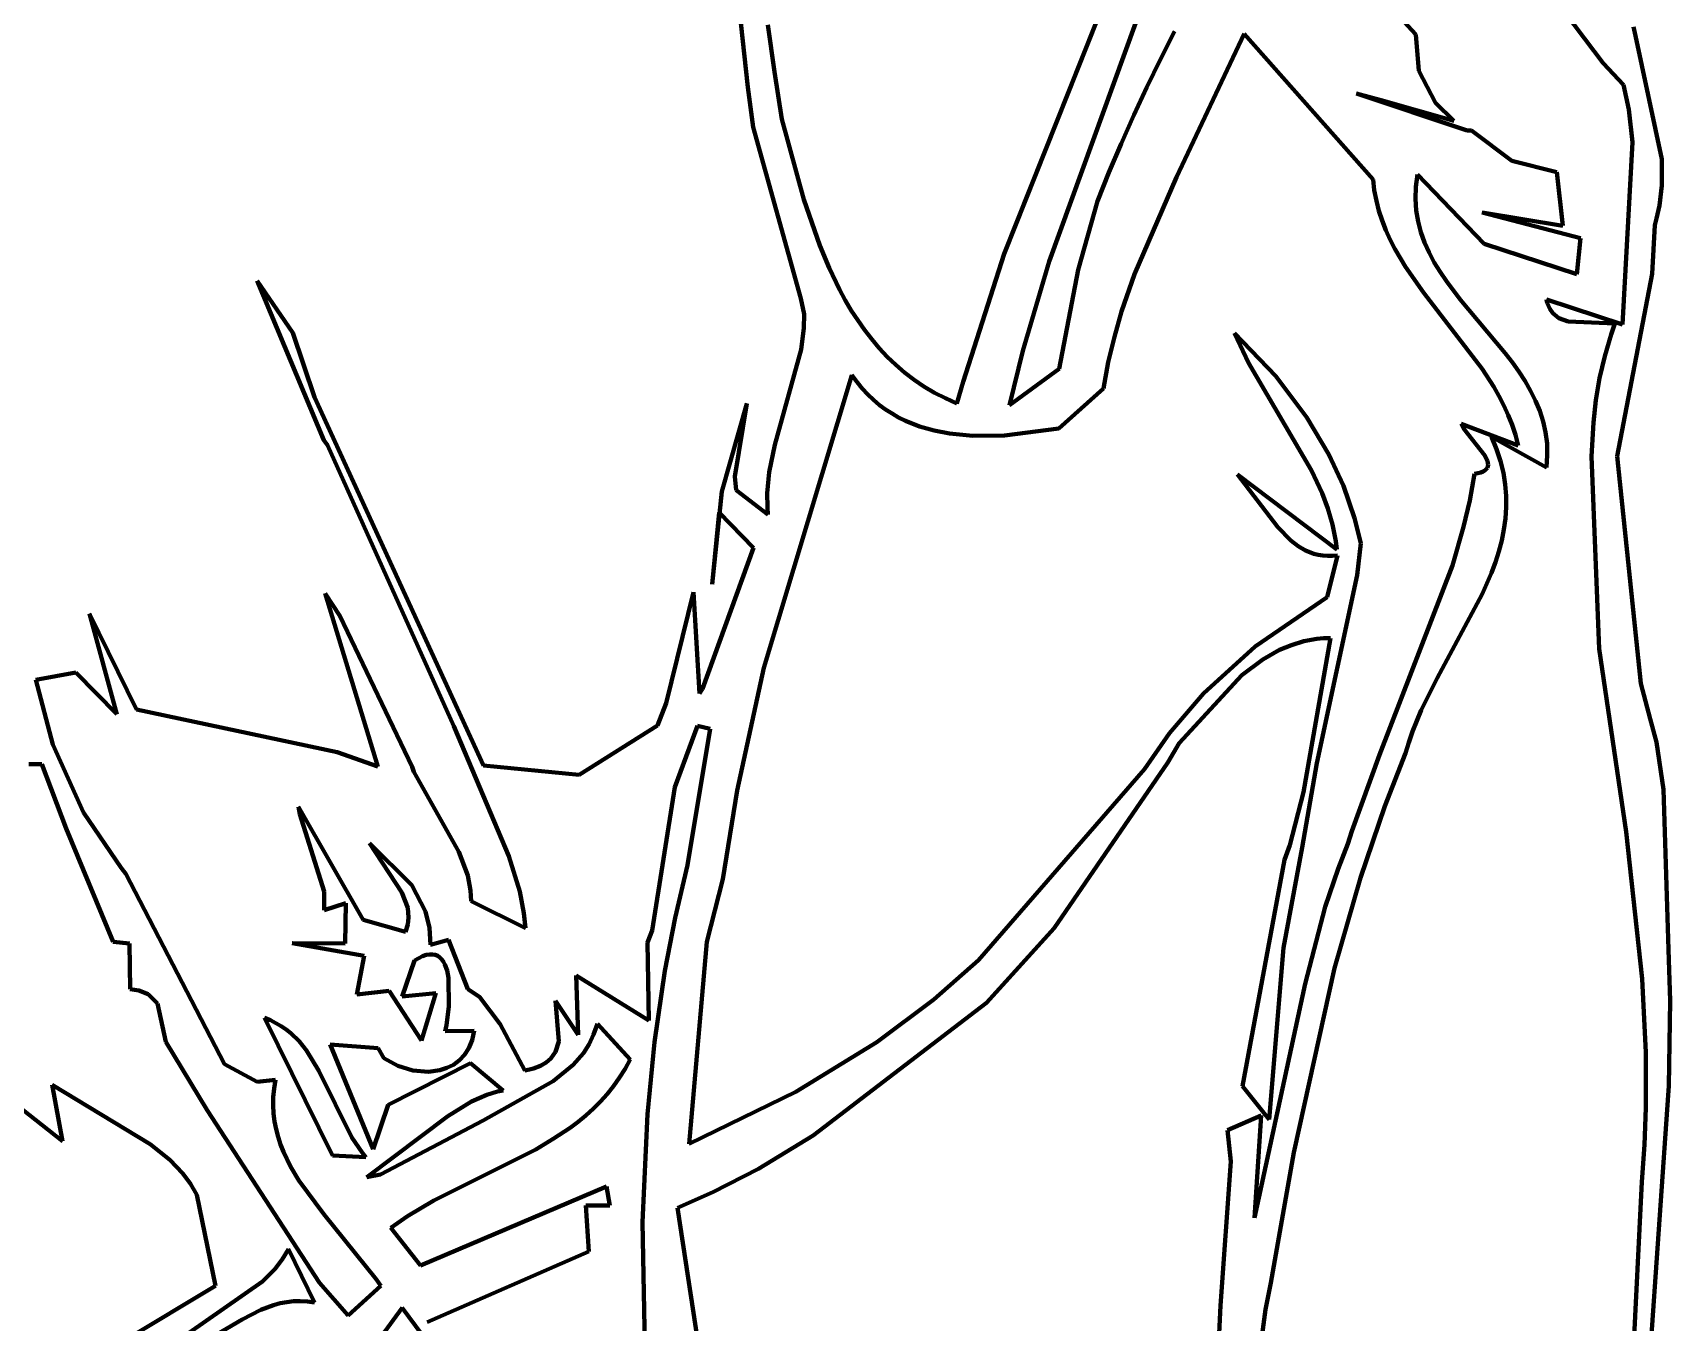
# Model space of a CAD drawing. Header units: millimetres. Extents: x 0 to 11, y 0 to 14.1.
# Drawn here: x 6.625 to 7.914, y 4.915 to 5.931 of the extents above; entities that cross this region are included whole.
import ezdxf

# ---------------------------------------------------------------- set-up
doc = ezdxf.new("R2010")
doc.units = ezdxf.units.MM
doc.layers.add('color#010101ff', color=7, linetype='CONTINUOUS', lineweight=100)
doc.layers.add('color#fefefeff', color=7, linetype='CONTINUOUS', lineweight=100)

msp = doc.modelspace()

# ---------------------------------------------------------------- linework, layer by layer
at = {"layer": 'color#010101ff'}
for p, q in [((7.3896, 5.7564), (7.5329, 6.117)), ((7.53, 6.0398), (7.425, 5.7504)), ((7.1877, 5.8877), (7.1743, 6.0136)), ((7.6356, 6.0144), (7.714, 5.9293)), ((7.8615, 5.9066), (7.8238, 5.9563)), ((7.2037, 5.9369), (7.2089, 5.8997)), ((7.8853, 5.9353), (7.887, 5.9281)), ((7.5128, 5.9097), (7.5239, 5.9315)), ((7.5786, 5.9296), (7.5254, 5.8168)), ((7.6802, 5.815), (7.5786, 5.9296)), ((7.714, 5.9293), (7.7162, 5.9005)), ((7.887, 5.9281), (7.9075, 5.8309)), ((7.502, 5.8878), (7.5128, 5.9097)), ((7.8775, 5.8896), (7.8615, 5.9066)), ((7.2089, 5.8997), (7.2146, 5.8625)), ((7.7162, 5.9005), (7.7295, 5.8754)), ((7.192, 5.8562), (7.1877, 5.8877)), ((7.4917, 5.8656), (7.502, 5.8878)), ((7.6865, 5.8774), (7.6671, 5.8828)), ((7.6671, 5.8828), (7.7544, 5.8537)), ((7.8815, 5.8702), (7.8775, 5.8896)), ((7.7437, 5.8613), (7.6865, 5.8774)), ((7.7295, 5.8754), (7.7437, 5.8613)), ((7.8844, 5.8443), (7.8815, 5.8702)), ((7.2296, 5.7214), (7.192, 5.8562)), ((7.2146, 5.8625), (7.2319, 5.7992)), ((7.4817, 5.8432), (7.4917, 5.8656)), ((7.4722, 5.8206), (7.4817, 5.8432)), ((7.7544, 5.8537), (7.7577, 5.8536)), ((7.7577, 5.8536), (7.7894, 5.8296)), ((7.8766, 5.7008), (7.8844, 5.8443)), ((7.7894, 5.8296), (7.8248, 5.8207)), ((7.9075, 5.8309), (7.9076, 5.8102)), ((7.4631, 5.7978), (7.4722, 5.8206)), ((7.5254, 5.8168), (7.4923, 5.7405)), ((7.7153, 5.819), (7.714, 5.8092)), ((7.7678, 5.7643), (7.7153, 5.819)), ((7.8248, 5.8207), (7.8296, 5.7786)), ((7.6812, 5.8065), (7.6802, 5.815)), ((7.6828, 5.7983), (7.6812, 5.8065)), ((7.714, 5.8092), (7.7136, 5.7998)), ((7.9076, 5.8102), (7.9058, 5.7946)), ((7.2319, 5.7992), (7.2445, 5.7629)), ((7.4479, 5.7439), (7.4631, 5.7978)), ((7.6848, 5.7903), (7.6828, 5.7983)), ((7.6873, 5.7826), (7.6848, 5.7903)), ((7.7136, 5.7998), (7.7142, 5.7907)), ((7.7142, 5.7907), (7.7156, 5.782)), ((7.9058, 5.7946), (7.9035, 5.7842)), ((7.6903, 5.775), (7.6873, 5.7826)), ((7.7156, 5.782), (7.7178, 5.7735)), ((7.8296, 5.7786), (7.7662, 5.7889)), ((7.7662, 5.7889), (7.8436, 5.7689)), ((7.9021, 5.779), (7.9001, 5.7408)), ((7.9035, 5.7842), (7.9021, 5.779)), ((7.6936, 5.7676), (7.6903, 5.775)), ((7.6973, 5.7603), (7.6936, 5.7676)), ((7.7178, 5.7735), (7.7207, 5.7654)), ((7.7207, 5.7654), (7.7243, 5.7574)), ((7.8436, 5.7689), (7.8406, 5.7405)), ((7.2445, 5.7629), (7.2518, 5.7453)), ((7.3574, 5.6556), (7.3896, 5.7564)), ((7.7057, 5.7463), (7.6973, 5.7603)), ((7.7243, 5.7574), (7.7284, 5.7497)), ((7.8406, 5.7405), (7.7678, 5.7643)), ((7.2518, 5.7453), (7.2601, 5.7283)), ((7.425, 5.7504), (7.4045, 5.6801)), ((7.4329, 5.6658), (7.4479, 5.7439)), ((7.4923, 5.7405), (7.4822, 5.7111)), ((7.7199, 5.7259), (7.7057, 5.7463)), ((7.7284, 5.7497), (7.733, 5.7422)), ((7.733, 5.7422), (7.738, 5.7348)), ((7.9001, 5.7408), (7.8725, 5.5972)), ((6.854, 5.6098), (6.8013, 5.7353)), ((6.8013, 5.7353), (6.8296, 5.6943)), ((7.2601, 5.7283), (7.2646, 5.72)), ((7.7661, 5.6658), (7.7199, 5.7259)), ((7.738, 5.7348), (7.7489, 5.7204)), ((7.2321, 5.709), (7.2296, 5.7214)), ((7.2646, 5.72), (7.2693, 5.7119)), ((7.7489, 5.7204), (7.7843, 5.6782)), ((7.8174, 5.7178), (7.8167, 5.7204)), ((7.8167, 5.7204), (7.8766, 5.7008)), ((7.8194, 5.7132), (7.8174, 5.7178)), ((7.8219, 5.7096), (7.8194, 5.7132)), ((7.2319, 5.6978), (7.2321, 5.709)), ((7.2693, 5.7119), (7.2744, 5.7041)), ((7.2744, 5.7041), (7.2797, 5.6965)), ((7.4822, 5.7111), (7.4765, 5.6912)), ((7.8265, 5.7058), (7.8219, 5.7096)), ((7.8339, 5.7031), (7.8265, 5.7058)), ((7.8707, 5.7015), (7.8339, 5.7031)), ((7.8677, 5.693), (7.8707, 5.7015)), ((6.8296, 5.6943), (6.8466, 5.6437)), ((7.2299, 5.6812), (7.2319, 5.6978)), ((7.2797, 5.6965), (7.2854, 5.6892)), ((7.2854, 5.6892), (7.2913, 5.6821)), ((7.4765, 5.6912), (7.4717, 5.6711)), ((7.582, 5.6705), (7.571, 5.6941)), ((7.571, 5.6941), (7.6036, 5.6601)), ((7.8626, 5.6759), (7.8677, 5.693)), ((7.209, 5.606), (7.2299, 5.6812)), ((7.2913, 5.6821), (7.2976, 5.6754)), ((7.2976, 5.6754), (7.3043, 5.669)), ((7.4045, 5.6801), (7.394, 5.6373)), ((7.7843, 5.6782), (7.7899, 5.671)), ((7.8586, 5.6585), (7.8626, 5.6759)), ((7.3043, 5.669), (7.3113, 5.6629)), ((7.3113, 5.6629), (7.3187, 5.6573)), ((7.394, 5.6373), (7.4329, 5.6658)), ((7.4717, 5.6711), (7.468, 5.6505)), ((7.6318, 5.5858), (7.582, 5.6705)), ((7.7752, 5.6517), (7.7661, 5.6658)), ((7.7899, 5.671), (7.7951, 5.6637)), ((7.7951, 5.6637), (7.7999, 5.6562)), ((7.2698, 5.6608), (7.2005, 5.4305)), ((7.2738, 5.6553), (7.2698, 5.6608)), ((7.2779, 5.6503), (7.2738, 5.6553)), ((7.2822, 5.6456), (7.2779, 5.6503)), ((7.3187, 5.6573), (7.3265, 5.652)), ((7.3265, 5.652), (7.3348, 5.6471)), ((7.3525, 5.6387), (7.3574, 5.6556)), ((7.468, 5.6505), (7.4328, 5.619)), ((7.6036, 5.6601), (7.6281, 5.6275)), ((7.7793, 5.6445), (7.7752, 5.6517)), ((7.7999, 5.6562), (7.8043, 5.6486)), ((7.8043, 5.6486), (7.8082, 5.6408)), ((7.8557, 5.6411), (7.8586, 5.6585)), ((6.8466, 5.6437), (6.9796, 5.3535)), ((7.1674, 5.5693), (7.1871, 5.6386)), ((7.1871, 5.6386), (7.1776, 5.5812)), ((7.2867, 5.6414), (7.2822, 5.6456)), ((7.2915, 5.6374), (7.2867, 5.6414)), ((7.2963, 5.6338), (7.2915, 5.6374)), ((7.3348, 5.6471), (7.3434, 5.6427)), ((7.3434, 5.6427), (7.3525, 5.6387)), ((7.7831, 5.6371), (7.7793, 5.6445)), ((7.7866, 5.6295), (7.7831, 5.6371)), ((7.8082, 5.6408), (7.8115, 5.6328)), ((7.8538, 5.6235), (7.8557, 5.6411)), ((7.3014, 5.6306), (7.2963, 5.6338)), ((7.3066, 5.6276), (7.3014, 5.6306)), ((7.312, 5.625), (7.3066, 5.6276)), ((7.3231, 5.6206), (7.312, 5.625)), ((7.6281, 5.6275), (7.6454, 5.5984)), ((7.7516, 5.6187), (7.7497, 5.6227)), ((7.7497, 5.6227), (7.7946, 5.6056)), ((7.7897, 5.6218), (7.7866, 5.6295)), ((7.8115, 5.6328), (7.8142, 5.6245)), ((7.8142, 5.6245), (7.8161, 5.6159)), ((7.8522, 5.5969), (7.8538, 5.6235)), ((6.8567, 5.6057), (6.854, 5.6098)), ((7.3346, 5.6173), (7.3231, 5.6206)), ((7.3466, 5.615), (7.3346, 5.6173)), ((7.3649, 5.6132), (7.3466, 5.615)), ((7.3899, 5.6134), (7.3649, 5.6132)), ((7.4328, 5.619), (7.3899, 5.6134)), ((7.7682, 5.5977), (7.7516, 5.6187)), ((7.8167, 5.5883), (7.7735, 5.6123)), ((7.7735, 5.6123), (7.7775, 5.6027)), ((7.7924, 5.6138), (7.7897, 5.6218)), ((7.7946, 5.6056), (7.7924, 5.6138)), ((7.8161, 5.6159), (7.8172, 5.607)), ((6.9563, 5.3846), (6.8567, 5.6057)), ((7.2045, 5.5844), (7.209, 5.606)), ((7.6454, 5.5984), (7.6568, 5.5738)), ((7.7704, 5.5931), (7.7682, 5.5977)), ((7.7775, 5.6027), (7.7806, 5.5933)), ((7.8174, 5.5978), (7.8167, 5.5883)), ((7.8172, 5.607), (7.8174, 5.5978)), ((7.8583, 5.4454), (7.8522, 5.5969)), ((7.8725, 5.5972), (7.8911, 5.4182)), ((7.203, 5.568), (7.2045, 5.5844)), ((7.64, 5.5681), (7.6318, 5.5858)), ((7.7628, 5.5837), (7.765, 5.5843)), ((7.765, 5.5843), (7.7668, 5.5851)), ((7.7668, 5.5851), (7.7683, 5.5859)), ((7.7683, 5.5859), (7.7694, 5.5869)), ((7.7694, 5.5869), (7.7702, 5.588)), ((7.7702, 5.588), (7.7708, 5.5904)), ((7.7708, 5.5904), (7.7704, 5.5931)), ((7.7806, 5.5933), (7.7829, 5.584)), ((7.7829, 5.584), (7.7843, 5.5749)), ((7.1776, 5.5812), (7.1787, 5.5703)), ((7.6053, 5.5412), (7.5734, 5.5828)), ((7.5734, 5.5828), (7.6516, 5.5235)), ((7.6568, 5.5738), (7.6657, 5.5483)), ((7.7563, 5.5622), (7.7601, 5.5832)), ((7.7601, 5.5832), (7.7628, 5.5837)), ((7.7843, 5.5749), (7.7851, 5.5659)), ((7.1596, 5.4964), (7.1674, 5.5693)), ((7.1787, 5.5703), (7.2037, 5.5513)), ((7.2032, 5.5569), (7.203, 5.568)), ((7.6445, 5.5559), (7.64, 5.5681)), ((7.7515, 5.5415), (7.7563, 5.5622)), ((7.7851, 5.5659), (7.7851, 5.5569)), ((7.1653, 5.5528), (7.1596, 5.4964)), ((7.1923, 5.5249), (7.1653, 5.5528)), ((7.2037, 5.5513), (7.2032, 5.5569)), ((7.6482, 5.5433), (7.6445, 5.5559)), ((7.6657, 5.5483), (7.6705, 5.5287)), ((7.7845, 5.5481), (7.7833, 5.5394)), ((7.7851, 5.5569), (7.7845, 5.5481)), ((7.6155, 5.5306), (7.6053, 5.5412)), ((7.6508, 5.5302), (7.6482, 5.5433)), ((7.7428, 5.5109), (7.7515, 5.5415)), ((7.7833, 5.5394), (7.7815, 5.5307)), ((7.152, 5.4139), (7.1923, 5.5249)), ((7.6211, 5.5263), (7.6155, 5.5306)), ((7.6271, 5.5227), (7.6211, 5.5263)), ((7.6336, 5.5202), (7.6271, 5.5227)), ((7.637, 5.5193), (7.6336, 5.5202)), ((7.6516, 5.5235), (7.6508, 5.5302)), ((7.6705, 5.5287), (7.6678, 5.5035)), ((7.7792, 5.5221), (7.7765, 5.5136)), ((7.7815, 5.5307), (7.7792, 5.5221)), ((7.6406, 5.5188), (7.637, 5.5193)), ((7.6443, 5.5185), (7.6406, 5.5188)), ((7.6441, 5.486), (7.6523, 5.519)), ((7.6482, 5.5186), (7.6443, 5.5185)), ((7.6523, 5.519), (7.6482, 5.5186)), ((7.6853, 5.3619), (7.7428, 5.5109)), ((7.7765, 5.5136), (7.7734, 5.5052)), ((7.6678, 5.5035), (7.6358, 5.3553)), ((7.7734, 5.5052), (7.7661, 5.4884)), ((6.8964, 5.3526), (6.8549, 5.489)), ((6.8549, 5.489), (6.8666, 5.4715)), ((7.1236, 5.4025), (7.145, 5.4899)), ((7.145, 5.4899), (7.1497, 5.4102)), ((7.5873, 5.4472), (7.6441, 5.486)), ((7.7661, 5.4884), (7.7306, 5.4222)), ((6.6909, 5.394), (6.6694, 5.473)), ((6.6694, 5.473), (6.7063, 5.3976)), ((6.8666, 5.4715), (6.9235, 5.3524)), ((7.5467, 5.4103), (7.5873, 5.4472)), ((7.6066, 5.4445), (7.5933, 5.437)), ((7.6159, 5.4484), (7.6066, 5.4445)), ((7.6257, 5.4513), (7.6159, 5.4484)), ((7.6253, 5.3324), (7.6466, 5.4539)), ((7.6359, 5.4532), (7.6257, 5.4513)), ((7.6412, 5.4537), (7.6359, 5.4532)), ((7.6466, 5.4539), (7.6412, 5.4537)), ((7.8794, 5.3014), (7.8583, 5.4454)), ((7.2005, 5.4305), (7.1793, 5.3339)), ((7.5933, 5.437), (7.5768, 5.4246)), ((6.627, 5.4211), (6.6586, 5.4268)), ((6.6405, 5.37), (6.627, 5.4211)), ((6.6586, 5.4268), (6.6909, 5.394)), ((7.5768, 5.4246), (7.5274, 5.3712)), ((7.7306, 5.4222), (7.7182, 5.3972)), ((7.8911, 5.4182), (7.8985, 5.3903)), ((7.1497, 5.4102), (7.152, 5.4139)), ((7.5199, 5.379), (7.5467, 5.4103)), ((6.7063, 5.3976), (6.8644, 5.3639)), ((7.1166, 5.3849), (7.1236, 5.4025)), ((7.7182, 5.3972), (7.7146, 5.3888)), ((6.9995, 5.282), (6.9563, 5.3846)), ((7.0551, 5.3461), (7.1166, 5.3849)), ((7.1483, 5.3847), (7.1302, 5.3364)), ((7.1403, 5.2751), (7.1581, 5.3824)), ((7.1581, 5.3824), (7.1483, 5.3847)), ((7.5003, 5.3506), (7.5199, 5.379)), ((7.7113, 5.3803), (7.7083, 5.3717)), ((7.7146, 5.3888), (7.7113, 5.3803)), ((7.8985, 5.3903), (7.9034, 5.3719)), ((6.6647, 5.3166), (6.6405, 5.37)), ((7.5274, 5.3712), (7.5185, 5.356)), ((7.7083, 5.3717), (7.7058, 5.3631)), ((7.9034, 5.3719), (7.9088, 5.3347)), ((6.6216, 5.3546), (6.6318, 5.3546)), ((6.6318, 5.3546), (6.6509, 5.3039)), ((6.8644, 5.3639), (6.8964, 5.3526)), ((6.9235, 5.3524), (6.9249, 5.3486)), ((6.9796, 5.3535), (7.0551, 5.3461)), ((7.5185, 5.356), (7.429, 5.2253)), ((7.6358, 5.3553), (7.6243, 5.2889)), ((7.6635, 5.3018), (7.6853, 5.3619)), ((7.7058, 5.3631), (7.6896, 5.3214)), ((6.9249, 5.3486), (6.9603, 5.2854)), ((7.3696, 5.2002), (7.5003, 5.3506)), ((7.1302, 5.3364), (7.1125, 5.2235)), ((7.1793, 5.3339), (7.168, 5.264)), ((7.6147, 5.2907), (7.6253, 5.3324)), ((7.9088, 5.3347), (7.9129, 5.2087)), ((6.6943, 5.2728), (6.6647, 5.3166)), ((6.885, 5.232), (6.8339, 5.321)), ((6.8339, 5.321), (6.8349, 5.3153)), ((6.8349, 5.3153), (6.8543, 5.2544)), ((7.6896, 5.3214), (7.6704, 5.2651)), ((6.6509, 5.3039), (6.688, 5.2146)), ((7.6604, 5.2917), (7.6635, 5.3018)), ((7.892, 5.1855), (7.8794, 5.3014)), ((6.9231, 5.2593), (6.89, 5.2923)), ((6.89, 5.2923), (6.9154, 5.2534)), ((7.6243, 5.2889), (7.6097, 5.21)), ((7.6104, 5.2791), (7.6147, 5.2907)), ((7.6526, 5.2721), (7.6604, 5.2917)), ((6.9603, 5.2854), (6.9673, 5.2669)), ((7.0082, 5.2543), (6.9995, 5.282)), ((7.1305, 5.2336), (7.1403, 5.2751)), ((7.5773, 5.1011), (7.6104, 5.2791)), ((6.698, 5.2682), (6.6943, 5.2728)), ((6.7757, 5.1184), (6.698, 5.2682)), ((6.9673, 5.2669), (6.9695, 5.255)), ((7.168, 5.264), (7.1554, 5.2147)), ((7.6426, 5.2423), (7.6526, 5.2721)), ((7.6704, 5.2651), (7.6499, 5.1938)), ((6.8543, 5.2544), (6.8543, 5.2396)), ((6.9154, 5.2534), (6.9201, 5.2414)), ((6.9339, 5.2385), (6.9231, 5.2593)), ((6.9695, 5.255), (6.9699, 5.2467)), ((7.0115, 5.2371), (7.0082, 5.2543)), ((6.8543, 5.2396), (6.8712, 5.245)), ((6.8712, 5.245), (6.8708, 5.2134)), ((6.9201, 5.2414), (6.9207, 5.2337)), ((6.9371, 5.2256), (6.9339, 5.2385)), ((6.9699, 5.2467), (7.0127, 5.2253)), ((7.0127, 5.2253), (7.0115, 5.2371)), ((7.6266, 5.1816), (7.6426, 5.2423)), ((6.9183, 5.2226), (6.885, 5.232)), ((6.92, 5.2283), (6.9183, 5.2226)), ((6.9207, 5.2337), (6.92, 5.2283)), ((6.9378, 5.2122), (6.9371, 5.2256)), ((7.1125, 5.2235), (7.1088, 5.2142)), ((7.1224, 5.1918), (7.1305, 5.2336)), ((7.429, 5.2253), (7.3758, 5.1666)), ((6.688, 5.2146), (6.7008, 5.2133)), ((6.7008, 5.2133), (6.7013, 5.1775)), ((6.8708, 5.2134), (6.8289, 5.2136)), ((6.8289, 5.2136), (6.8858, 5.2035)), ((6.9522, 5.2162), (6.9378, 5.2122)), ((6.9673, 5.1774), (6.9522, 5.2162)), ((7.1088, 5.2142), (7.1098, 5.1528)), ((7.1554, 5.2147), (7.1415, 5.0557)), ((7.6097, 5.21), (7.5983, 5.0748)), ((6.8858, 5.2035), (6.8798, 5.1731)), ((6.9157, 5.1717), (6.9253, 5.1999)), ((6.9253, 5.1999), (6.9286, 5.2019)), ((6.9286, 5.2019), (6.9317, 5.2033)), ((6.9317, 5.2033), (6.9346, 5.2043)), ((6.9346, 5.2043), (6.9372, 5.2047)), ((6.9372, 5.2047), (6.9395, 5.2047)), ((6.9395, 5.2047), (6.9417, 5.2043)), ((6.9417, 5.2043), (6.9436, 5.2035)), ((6.9436, 5.2035), (6.9453, 5.2023)), ((6.9453, 5.2023), (6.9468, 5.2008)), ((6.9468, 5.2008), (6.9481, 5.199)), ((6.9481, 5.199), (6.9492, 5.1969)), ((7.3344, 5.1693), (7.3696, 5.2002)), ((7.9129, 5.2087), (7.9142, 5.1683)), ((6.9492, 5.1969), (6.951, 5.192)), ((6.951, 5.192), (6.9521, 5.1863)), ((6.9521, 5.1863), (6.9524, 5.1637)), ((7.1098, 5.1528), (7.0525, 5.1882)), ((7.0525, 5.1882), (7.0543, 5.1413)), ((7.1142, 5.1356), (7.1224, 5.1918)), ((7.6499, 5.1938), (7.6177, 5.0487)), ((7.8949, 5.1274), (7.892, 5.1855)), ((6.7013, 5.1775), (6.7082, 5.1764)), ((6.7082, 5.1764), (6.7155, 5.1734)), ((6.7155, 5.1734), (6.723, 5.166)), ((6.8798, 5.1731), (6.9054, 5.1761)), ((6.9054, 5.1761), (6.9308, 5.1369)), ((6.9422, 5.1742), (6.9157, 5.1717)), ((6.9308, 5.1369), (6.9422, 5.1742)), ((6.9765, 5.1713), (6.9673, 5.1774)), ((6.9928, 5.1499), (6.9765, 5.1713)), ((7.5868, 4.9974), (7.6266, 5.1816)), ((6.723, 5.166), (6.7295, 5.1359)), ((6.9524, 5.1637), (6.9504, 5.149)), ((7.0543, 5.1413), (7.0363, 5.1682)), ((7.0363, 5.1682), (7.0389, 5.1361)), ((7.3758, 5.1666), (7.2393, 5.0622)), ((7.2895, 5.1357), (7.3344, 5.1693)), ((7.9142, 5.1683), (7.913, 5.1012)), ((6.8071, 5.1547), (6.8607, 5.0463)), ((6.8118, 5.1529), (6.8071, 5.1547)), ((6.8162, 5.1507), (6.8118, 5.1529)), ((6.8204, 5.1483), (6.8162, 5.1507)), ((6.8242, 5.1457), (6.8204, 5.1483)), ((6.8279, 5.1428), (6.8242, 5.1457)), ((6.9504, 5.149), (6.9494, 5.1444)), ((7.0123, 5.1132), (6.9928, 5.1499)), ((7.0664, 5.1417), (7.0693, 5.1501)), ((7.0693, 5.1501), (7.0952, 5.1221)), ((6.7295, 5.1359), (6.762, 5.0822)), ((6.8345, 5.1364), (6.8279, 5.1428)), ((6.8403, 5.1292), (6.8345, 5.1364)), ((6.8968, 5.131), (6.8589, 5.1337)), ((6.8589, 5.1337), (6.8927, 5.0514)), ((6.9494, 5.1444), (6.9723, 5.1446)), ((6.9695, 5.1341), (6.9681, 5.131)), ((6.9707, 5.1373), (6.9695, 5.1341)), ((6.9716, 5.1408), (6.9707, 5.1373)), ((6.9723, 5.1446), (6.9716, 5.1408)), ((7.0389, 5.1361), (7.0364, 5.128)), ((7.0583, 5.1271), (7.0628, 5.1341)), ((7.0628, 5.1341), (7.0664, 5.1417)), ((7.1087, 5.079), (7.1142, 5.1356)), ((7.2257, 5.0966), (7.2895, 5.1357)), ((6.8501, 5.1131), (6.8403, 5.1292)), ((6.9012, 5.123), (6.8968, 5.131)), ((6.9121, 5.117), (6.9012, 5.123)), ((6.9607, 5.1214), (6.956, 5.1179)), ((6.9648, 5.1257), (6.9607, 5.1214)), ((6.9681, 5.131), (6.9648, 5.1257)), ((7.0291, 5.1196), (7.0246, 5.117)), ((7.0326, 5.1227), (7.0291, 5.1196)), ((7.0364, 5.128), (7.0326, 5.1227)), ((7.0503, 5.1178), (7.0583, 5.1271)), ((7.0952, 5.1221), (7.0912, 5.1147)), ((7.895, 5.0838), (7.8949, 5.1274)), ((6.8013, 5.1043), (6.7757, 5.1184)), ((6.8759, 5.0605), (6.8501, 5.1131)), ((6.9047, 5.0864), (6.9693, 5.119)), ((6.9241, 5.1133), (6.9121, 5.117)), ((6.9363, 5.1123), (6.9241, 5.1133)), ((6.9452, 5.1135), (6.9363, 5.1123)), ((6.9508, 5.1153), (6.9452, 5.1135)), ((6.956, 5.1179), (6.9508, 5.1153)), ((6.9693, 5.119), (6.9952, 5.0977)), ((7.0158, 5.114), (7.0123, 5.1132)), ((7.019, 5.1149), (7.0158, 5.114)), ((7.0246, 5.117), (7.019, 5.1149)), ((7.0344, 5.1048), (7.0503, 5.1178)), ((7.0868, 5.1077), (7.0821, 5.101)), ((7.0912, 5.1147), (7.0868, 5.1077)), ((6.7171, 5.0553), (6.6399, 5.1021)), ((6.6399, 5.1021), (6.6482, 5.0578)), ((6.8159, 5.1059), (6.8013, 5.1043)), ((6.8141, 5.0924), (6.8147, 5.0991)), ((6.8147, 5.0991), (6.8159, 5.1059)), ((6.9823, 5.0941), (6.9702, 5.0889)), ((6.9795, 5.0739), (7.0344, 5.1048)), ((6.9908, 5.0967), (6.9823, 5.0941)), ((6.9952, 5.0977), (6.9908, 5.0967)), ((7.0771, 5.0948), (7.0718, 5.0889)), ((7.0821, 5.101), (7.0771, 5.0948)), ((7.1415, 5.0557), (7.2257, 5.0966)), ((7.5983, 5.0748), (7.5773, 5.1011)), ((7.913, 5.1012), (7.8954, 4.8462)), ((6.6482, 5.0578), (6.6105, 5.0874)), ((6.762, 5.0822), (6.8506, 4.946)), ((6.8139, 5.0859), (6.8141, 5.0924)), ((6.8143, 5.0795), (6.8139, 5.0859)), ((6.8927, 5.0514), (6.9047, 5.0864)), ((6.9702, 5.0889), (6.9516, 5.0773)), ((7.0662, 5.0833), (7.0603, 5.078)), ((7.0718, 5.0889), (7.0662, 5.0833)), ((7.8939, 5.0547), (7.895, 5.0838)), ((6.8151, 5.0732), (6.8143, 5.0795)), ((6.8163, 5.0671), (6.8151, 5.0732)), ((6.9516, 5.0773), (6.8879, 5.0292)), ((6.8985, 5.0313), (6.9795, 5.0739)), ((7.0479, 5.0682), (7.0346, 5.0594)), ((7.0542, 5.073), (7.0479, 5.0682)), ((7.0603, 5.078), (7.0542, 5.073)), ((7.1049, 4.9938), (7.1087, 5.079)), ((7.5656, 5.0663), (7.592, 5.078)), ((7.592, 5.078), (7.5868, 4.9974)), ((6.7325, 5.0429), (6.7171, 5.0553)), ((6.8179, 5.061), (6.8163, 5.0671)), ((6.8198, 5.0551), (6.8179, 5.061)), ((6.884, 5.0488), (6.8759, 5.0605)), ((7.0346, 5.0594), (7.0208, 5.0512)), ((7.2393, 5.0622), (7.1961, 5.0359)), ((7.5681, 5.0416), (7.5656, 5.0663)), ((6.7428, 5.0321), (6.7325, 5.0429)), ((6.8221, 5.0492), (6.8198, 5.0551)), ((6.8277, 5.0378), (6.8221, 5.0492)), ((6.8607, 5.0463), (6.8871, 5.0452)), ((6.8871, 5.0452), (6.884, 5.0488)), ((7.0208, 5.0512), (6.9406, 5.0109)), ((7.6177, 5.0487), (7.5996, 4.9462)), ((7.8918, 5.0256), (7.8939, 5.0547)), ((6.7488, 5.0242), (6.7428, 5.0321)), ((6.8343, 5.0267), (6.8277, 5.0378)), ((6.8879, 5.0292), (6.8985, 5.0313)), ((7.1961, 5.0359), (7.1602, 5.0174)), ((7.5601, 4.9282), (7.5681, 5.0416)), ((6.754, 5.0154), (6.7488, 5.0242)), ((6.8539, 5.0001), (6.8343, 5.0267)), ((6.93, 4.9598), (7.0765, 5.0221)), ((7.0765, 5.0221), (7.0791, 5.0069)), ((7.1602, 5.0174), (7.1323, 5.0053)), ((7.8806, 4.797), (7.8918, 5.0256)), ((6.7685, 4.9438), (6.754, 5.0154)), ((6.9406, 5.0109), (6.9198, 4.9986)), ((7.0791, 5.0069), (7.0602, 5.0069)), ((7.0602, 5.0069), (7.0627, 4.9708)), ((7.1323, 5.0053), (7.1521, 4.8763)), ((6.8952, 4.9489), (6.8539, 5.0001)), ((6.9198, 4.9986), (6.9067, 4.9894)), ((7.1073, 4.8659), (7.1049, 4.9938)), ((6.9067, 4.9894), (6.93, 4.9598)), ((6.8262, 4.9726), (6.8211, 4.9644)), ((6.8466, 4.9305), (6.8262, 4.9726)), ((7.0627, 4.9708), (6.9352, 4.9151)), ((6.8153, 4.957), (6.8055, 4.9472)), ((6.8211, 4.9644), (6.8153, 4.957)), ((6.6969, 4.9006), (6.7685, 4.9438)), ((6.8055, 4.9472), (6.7752, 4.9259)), ((6.8506, 4.946), (6.8731, 4.9205)), ((6.8731, 4.9205), (6.8987, 4.9438)), ((6.8987, 4.9438), (6.8952, 4.9489)), ((7.5996, 4.9462), (7.5956, 4.9252)), ((6.8042, 4.9248), (6.8143, 4.9286)), ((6.8143, 4.9286), (6.8195, 4.93)), ((6.8195, 4.93), (6.8247, 4.931)), ((6.8247, 4.931), (6.83, 4.9316)), ((6.83, 4.9316), (6.8354, 4.9318)), ((6.8354, 4.9318), (6.841, 4.9314)), ((6.841, 4.9314), (6.8466, 4.9305)), ((6.9157, 4.9264), (6.8923, 4.8945)), ((6.9491, 4.8815), (6.9157, 4.9264)), ((7.558, 4.8839), (7.5601, 4.9282)), ((6.7752, 4.9259), (6.7333, 4.8968)), ((6.7458, 4.8916), (6.7895, 4.9173)), ((6.7895, 4.9173), (6.8042, 4.9248)), ((7.5956, 4.9252), (7.5913, 4.8937))]:
    msp.add_line(p, q, dxfattribs=at)
at = {"layer": 'color#fefefeff'}
for p, q in [((7.5329, 6.117), (7.3896, 5.7564)), ((7.425, 5.7504), (7.53, 6.0398)), ((7.1743, 6.0136), (7.1877, 5.8877)), ((7.714, 5.9293), (7.6356, 6.0144)), ((7.8238, 5.9563), (7.8615, 5.9066)), ((7.2089, 5.8997), (7.2037, 5.9369)), ((7.887, 5.9281), (7.8853, 5.9353)), ((7.5239, 5.9315), (7.5128, 5.9097)), ((7.5254, 5.8168), (7.5786, 5.9296)), ((7.5786, 5.9296), (7.6802, 5.815)), ((7.7162, 5.9005), (7.714, 5.9293)), ((7.9075, 5.8309), (7.887, 5.9281)), ((7.5128, 5.9097), (7.502, 5.8878)), ((7.8615, 5.9066), (7.8775, 5.8896)), ((7.2146, 5.8625), (7.2089, 5.8997)), ((7.7295, 5.8754), (7.7162, 5.9005)), ((7.1877, 5.8877), (7.192, 5.8562)), ((7.502, 5.8878), (7.4917, 5.8656)), ((7.7544, 5.8537), (7.6671, 5.8828)), ((7.6671, 5.8828), (7.6865, 5.8774)), ((7.8775, 5.8896), (7.8815, 5.8702)), ((7.6865, 5.8774), (7.7437, 5.8613)), ((7.7437, 5.8613), (7.7295, 5.8754)), ((7.8815, 5.8702), (7.8844, 5.8443)), ((7.192, 5.8562), (7.2296, 5.7214)), ((7.2319, 5.7992), (7.2146, 5.8625)), ((7.4917, 5.8656), (7.4817, 5.8432)), ((7.4817, 5.8432), (7.4722, 5.8206)), ((7.7577, 5.8536), (7.7544, 5.8537)), ((7.7894, 5.8296), (7.7577, 5.8536)), ((7.8844, 5.8443), (7.8766, 5.7008)), ((7.8248, 5.8207), (7.7894, 5.8296)), ((7.9076, 5.8102), (7.9075, 5.8309)), ((7.4722, 5.8206), (7.4631, 5.7978)), ((7.4923, 5.7405), (7.5254, 5.8168)), ((7.714, 5.8092), (7.7153, 5.819)), ((7.7153, 5.819), (7.7678, 5.7643)), ((7.8296, 5.7786), (7.8248, 5.8207)), ((7.6802, 5.815), (7.6812, 5.8065)), ((7.6812, 5.8065), (7.6828, 5.7983)), ((7.7136, 5.7998), (7.714, 5.8092)), ((7.9058, 5.7946), (7.9076, 5.8102)), ((7.2445, 5.7629), (7.2319, 5.7992)), ((7.4631, 5.7978), (7.4479, 5.7439)), ((7.6828, 5.7983), (7.6848, 5.7903)), ((7.6848, 5.7903), (7.6873, 5.7826)), ((7.7142, 5.7907), (7.7136, 5.7998)), ((7.7156, 5.782), (7.7142, 5.7907)), ((7.9035, 5.7842), (7.9058, 5.7946)), ((7.6873, 5.7826), (7.6903, 5.775)), ((7.7178, 5.7735), (7.7156, 5.782)), ((7.8436, 5.7689), (7.7662, 5.7889)), ((7.7662, 5.7889), (7.8296, 5.7786)), ((7.9001, 5.7408), (7.9021, 5.779)), ((7.9021, 5.779), (7.9035, 5.7842)), ((7.6903, 5.775), (7.6936, 5.7676)), ((7.6936, 5.7676), (7.6973, 5.7603)), ((7.7207, 5.7654), (7.7178, 5.7735)), ((7.7243, 5.7574), (7.7207, 5.7654)), ((7.8406, 5.7405), (7.8436, 5.7689)), ((7.2518, 5.7453), (7.2445, 5.7629)), ((7.3896, 5.7564), (7.3574, 5.6556)), ((7.6973, 5.7603), (7.7057, 5.7463)), ((7.7284, 5.7497), (7.7243, 5.7574)), ((7.7678, 5.7643), (7.8406, 5.7405)), ((7.2601, 5.7283), (7.2518, 5.7453)), ((7.4045, 5.6801), (7.425, 5.7504)), ((7.4479, 5.7439), (7.4329, 5.6658)), ((7.4822, 5.7111), (7.4923, 5.7405)), ((7.7057, 5.7463), (7.7199, 5.7259)), ((7.733, 5.7422), (7.7284, 5.7497)), ((7.738, 5.7348), (7.733, 5.7422)), ((7.8725, 5.5972), (7.9001, 5.7408)), ((6.8296, 5.6943), (6.8013, 5.7353)), ((6.8013, 5.7353), (6.854, 5.6098)), ((7.2646, 5.72), (7.2601, 5.7283)), ((7.7199, 5.7259), (7.7661, 5.6658)), ((7.7489, 5.7204), (7.738, 5.7348)), ((7.2296, 5.7214), (7.2321, 5.709)), ((7.2693, 5.7119), (7.2646, 5.72)), ((7.7843, 5.6782), (7.7489, 5.7204)), ((7.8766, 5.7008), (7.8167, 5.7204)), ((7.8167, 5.7204), (7.8174, 5.7178)), ((7.8174, 5.7178), (7.8194, 5.7132)), ((7.8194, 5.7132), (7.8219, 5.7096)), ((7.2321, 5.709), (7.2319, 5.6978)), ((7.2744, 5.7041), (7.2693, 5.7119)), ((7.2797, 5.6965), (7.2744, 5.7041)), ((7.4765, 5.6912), (7.4822, 5.7111)), ((7.8219, 5.7096), (7.8265, 5.7058)), ((7.8265, 5.7058), (7.8339, 5.7031)), ((7.8339, 5.7031), (7.8707, 5.7015)), ((7.8707, 5.7015), (7.8677, 5.693)), ((6.8466, 5.6437), (6.8296, 5.6943)), ((7.2319, 5.6978), (7.2299, 5.6812)), ((7.2854, 5.6892), (7.2797, 5.6965)), ((7.2913, 5.6821), (7.2854, 5.6892)), ((7.4717, 5.6711), (7.4765, 5.6912)), ((7.6036, 5.6601), (7.571, 5.6941)), ((7.571, 5.6941), (7.582, 5.6705)), ((7.8677, 5.693), (7.8626, 5.6759)), ((7.2299, 5.6812), (7.209, 5.606)), ((7.2976, 5.6754), (7.2913, 5.6821)), ((7.3043, 5.669), (7.2976, 5.6754)), ((7.394, 5.6373), (7.4045, 5.6801)), ((7.7899, 5.671), (7.7843, 5.6782)), ((7.8626, 5.6759), (7.8586, 5.6585)), ((7.3113, 5.6629), (7.3043, 5.669)), ((7.3187, 5.6573), (7.3113, 5.6629)), ((7.4329, 5.6658), (7.394, 5.6373)), ((7.468, 5.6505), (7.4717, 5.6711)), ((7.582, 5.6705), (7.6318, 5.5858)), ((7.7661, 5.6658), (7.7752, 5.6517)), ((7.7951, 5.6637), (7.7899, 5.671)), ((7.7999, 5.6562), (7.7951, 5.6637)), ((7.2005, 5.4305), (7.2698, 5.6608)), ((7.2698, 5.6608), (7.2738, 5.6553)), ((7.2738, 5.6553), (7.2779, 5.6503)), ((7.2779, 5.6503), (7.2822, 5.6456)), ((7.3265, 5.652), (7.3187, 5.6573)), ((7.3348, 5.6471), (7.3265, 5.652)), ((7.3574, 5.6556), (7.3525, 5.6387)), ((7.4328, 5.619), (7.468, 5.6505)), ((7.6281, 5.6275), (7.6036, 5.6601)), ((7.7752, 5.6517), (7.7793, 5.6445)), ((7.8043, 5.6486), (7.7999, 5.6562)), ((7.8082, 5.6408), (7.8043, 5.6486)), ((7.8586, 5.6585), (7.8557, 5.6411)), ((6.9796, 5.3535), (6.8466, 5.6437)), ((7.1871, 5.6386), (7.1674, 5.5693)), ((7.1776, 5.5812), (7.1871, 5.6386)), ((7.2822, 5.6456), (7.2867, 5.6414)), ((7.2867, 5.6414), (7.2915, 5.6374)), ((7.2915, 5.6374), (7.2963, 5.6338)), ((7.3434, 5.6427), (7.3348, 5.6471)), ((7.3525, 5.6387), (7.3434, 5.6427)), ((7.7793, 5.6445), (7.7831, 5.6371)), ((7.7831, 5.6371), (7.7866, 5.6295)), ((7.8115, 5.6328), (7.8082, 5.6408)), ((7.8557, 5.6411), (7.8538, 5.6235)), ((7.2963, 5.6338), (7.3014, 5.6306)), ((7.3014, 5.6306), (7.3066, 5.6276)), ((7.3066, 5.6276), (7.312, 5.625)), ((7.312, 5.625), (7.3231, 5.6206)), ((7.6454, 5.5984), (7.6281, 5.6275)), ((7.7946, 5.6056), (7.7497, 5.6227)), ((7.7497, 5.6227), (7.7516, 5.6187)), ((7.7866, 5.6295), (7.7897, 5.6218)), ((7.8142, 5.6245), (7.8115, 5.6328)), ((7.8161, 5.6159), (7.8142, 5.6245)), ((7.8538, 5.6235), (7.8522, 5.5969)), ((6.854, 5.6098), (6.8567, 5.6057)), ((7.3231, 5.6206), (7.3346, 5.6173)), ((7.3346, 5.6173), (7.3466, 5.615)), ((7.3466, 5.615), (7.3649, 5.6132)), ((7.3649, 5.6132), (7.3899, 5.6134)), ((7.3899, 5.6134), (7.4328, 5.619)), ((7.7516, 5.6187), (7.7682, 5.5977)), ((7.7775, 5.6027), (7.7735, 5.6123)), ((7.7735, 5.6123), (7.8167, 5.5883)), ((7.7897, 5.6218), (7.7924, 5.6138)), ((7.7924, 5.6138), (7.7946, 5.6056)), ((7.8172, 5.607), (7.8161, 5.6159)), ((6.8567, 5.6057), (6.9563, 5.3846)), ((7.209, 5.606), (7.2045, 5.5844)), ((7.6568, 5.5738), (7.6454, 5.5984)), ((7.7682, 5.5977), (7.7704, 5.5931)), ((7.7806, 5.5933), (7.7775, 5.6027)), ((7.8167, 5.5883), (7.8174, 5.5978)), ((7.8174, 5.5978), (7.8172, 5.607)), ((7.8522, 5.5969), (7.8583, 5.4454)), ((7.8911, 5.4182), (7.8725, 5.5972)), ((7.2045, 5.5844), (7.203, 5.568)), ((7.6318, 5.5858), (7.64, 5.5681)), ((7.765, 5.5843), (7.7628, 5.5837)), ((7.7668, 5.5851), (7.765, 5.5843)), ((7.7683, 5.5859), (7.7668, 5.5851)), ((7.7694, 5.5869), (7.7683, 5.5859)), ((7.7702, 5.588), (7.7694, 5.5869)), ((7.7708, 5.5904), (7.7702, 5.588)), ((7.7704, 5.5931), (7.7708, 5.5904)), ((7.7829, 5.584), (7.7806, 5.5933)), ((7.7843, 5.5749), (7.7829, 5.584)), ((7.1787, 5.5703), (7.1776, 5.5812)), ((7.6516, 5.5235), (7.5734, 5.5828)), ((7.5734, 5.5828), (7.6053, 5.5412)), ((7.6657, 5.5483), (7.6568, 5.5738)), ((7.7601, 5.5832), (7.7563, 5.5622)), ((7.7628, 5.5837), (7.7601, 5.5832)), ((7.7851, 5.5659), (7.7843, 5.5749)), ((7.1674, 5.5693), (7.1596, 5.4964)), ((7.2037, 5.5513), (7.1787, 5.5703)), ((7.203, 5.568), (7.2032, 5.5569)), ((7.64, 5.5681), (7.6445, 5.5559)), ((7.7563, 5.5622), (7.7515, 5.5415)), ((7.7851, 5.5569), (7.7851, 5.5659)), ((7.1596, 5.4964), (7.1653, 5.5528)), ((7.1653, 5.5528), (7.1923, 5.5249)), ((7.2032, 5.5569), (7.2037, 5.5513)), ((7.6445, 5.5559), (7.6482, 5.5433)), ((7.6705, 5.5287), (7.6657, 5.5483)), ((7.7833, 5.5394), (7.7845, 5.5481)), ((7.7845, 5.5481), (7.7851, 5.5569)), ((7.6053, 5.5412), (7.6155, 5.5306)), ((7.6482, 5.5433), (7.6508, 5.5302)), ((7.7515, 5.5415), (7.7428, 5.5109)), ((7.7815, 5.5307), (7.7833, 5.5394)), ((7.1923, 5.5249), (7.152, 5.4139)), ((7.6155, 5.5306), (7.6211, 5.5263)), ((7.6211, 5.5263), (7.6271, 5.5227)), ((7.6271, 5.5227), (7.6336, 5.5202)), ((7.6336, 5.5202), (7.637, 5.5193)), ((7.6508, 5.5302), (7.6516, 5.5235)), ((7.6678, 5.5035), (7.6705, 5.5287)), ((7.7765, 5.5136), (7.7792, 5.5221)), ((7.7792, 5.5221), (7.7815, 5.5307)), ((7.637, 5.5193), (7.6406, 5.5188)), ((7.6406, 5.5188), (7.6443, 5.5185)), ((7.6523, 5.519), (7.6441, 5.486)), ((7.6443, 5.5185), (7.6482, 5.5186)), ((7.6482, 5.5186), (7.6523, 5.519)), ((7.7428, 5.5109), (7.6853, 5.3619)), ((7.7734, 5.5052), (7.7765, 5.5136)), ((7.6358, 5.3553), (7.6678, 5.5035)), ((7.7661, 5.4884), (7.7734, 5.5052)), ((6.8666, 5.4715), (6.8549, 5.489)), ((6.8549, 5.489), (6.8964, 5.3526)), ((7.145, 5.4899), (7.1236, 5.4025)), ((7.1497, 5.4102), (7.145, 5.4899)), ((7.6441, 5.486), (7.5873, 5.4472)), ((7.7306, 5.4222), (7.7661, 5.4884)), ((6.7063, 5.3976), (6.6694, 5.473)), ((6.6694, 5.473), (6.6909, 5.394)), ((6.9235, 5.3524), (6.8666, 5.4715)), ((7.5873, 5.4472), (7.5467, 5.4103)), ((7.5933, 5.437), (7.6066, 5.4445)), ((7.6066, 5.4445), (7.6159, 5.4484)), ((7.6159, 5.4484), (7.6257, 5.4513)), ((7.6466, 5.4539), (7.6253, 5.3324)), ((7.6257, 5.4513), (7.6359, 5.4532)), ((7.6359, 5.4532), (7.6412, 5.4537)), ((7.6412, 5.4537), (7.6466, 5.4539)), ((7.8583, 5.4454), (7.8794, 5.3014)), ((7.1793, 5.3339), (7.2005, 5.4305)), ((7.5768, 5.4246), (7.5933, 5.437)), ((6.6586, 5.4268), (6.627, 5.4211)), ((6.627, 5.4211), (6.6405, 5.37)), ((6.6909, 5.394), (6.6586, 5.4268)), ((7.5274, 5.3712), (7.5768, 5.4246)), ((7.7182, 5.3972), (7.7306, 5.4222)), ((7.8985, 5.3903), (7.8911, 5.4182)), ((7.152, 5.4139), (7.1497, 5.4102)), ((7.5467, 5.4103), (7.5199, 5.379)), ((6.8644, 5.3639), (6.7063, 5.3976)), ((7.1236, 5.4025), (7.1166, 5.3849)), ((7.7146, 5.3888), (7.7182, 5.3972)), ((6.9563, 5.3846), (6.9995, 5.282)), ((7.1166, 5.3849), (7.0551, 5.3461)), ((7.1302, 5.3364), (7.1483, 5.3847)), ((7.1581, 5.3824), (7.1403, 5.2751)), ((7.1483, 5.3847), (7.1581, 5.3824)), ((7.5199, 5.379), (7.5003, 5.3506)), ((7.7083, 5.3717), (7.7113, 5.3803)), ((7.7113, 5.3803), (7.7146, 5.3888)), ((7.9034, 5.3719), (7.8985, 5.3903)), ((6.6405, 5.37), (6.6647, 5.3166)), ((7.5185, 5.356), (7.5274, 5.3712)), ((7.7058, 5.3631), (7.7083, 5.3717)), ((7.9088, 5.3347), (7.9034, 5.3719)), ((6.6318, 5.3546), (6.6216, 5.3546)), ((6.6509, 5.3039), (6.6318, 5.3546)), ((6.8964, 5.3526), (6.8644, 5.3639)), ((6.9249, 5.3486), (6.9235, 5.3524)), ((7.0551, 5.3461), (6.9796, 5.3535)), ((7.429, 5.2253), (7.5185, 5.356)), ((7.6243, 5.2889), (7.6358, 5.3553)), ((7.6853, 5.3619), (7.6635, 5.3018)), ((7.6896, 5.3214), (7.7058, 5.3631)), ((6.9603, 5.2854), (6.9249, 5.3486)), ((7.5003, 5.3506), (7.3696, 5.2002)), ((7.1125, 5.2235), (7.1302, 5.3364)), ((7.168, 5.264), (7.1793, 5.3339)), ((7.6253, 5.3324), (7.6147, 5.2907)), ((7.9129, 5.2087), (7.9088, 5.3347)), ((6.6647, 5.3166), (6.6943, 5.2728)), ((6.8349, 5.3153), (6.8339, 5.321)), ((6.8339, 5.321), (6.885, 5.232)), ((6.8543, 5.2544), (6.8349, 5.3153)), ((7.6704, 5.2651), (7.6896, 5.3214)), ((6.688, 5.2146), (6.6509, 5.3039)), ((7.6635, 5.3018), (7.6604, 5.2917)), ((7.8794, 5.3014), (7.892, 5.1855)), ((6.9154, 5.2534), (6.89, 5.2923)), ((6.89, 5.2923), (6.9231, 5.2593)), ((7.6097, 5.21), (7.6243, 5.2889)), ((7.6147, 5.2907), (7.6104, 5.2791)), ((7.6604, 5.2917), (7.6526, 5.2721)), ((6.9673, 5.2669), (6.9603, 5.2854)), ((6.9995, 5.282), (7.0082, 5.2543)), ((7.1403, 5.2751), (7.1305, 5.2336)), ((7.6104, 5.2791), (7.5773, 5.1011)), ((6.6943, 5.2728), (6.698, 5.2682)), ((6.698, 5.2682), (6.7757, 5.1184)), ((6.9695, 5.255), (6.9673, 5.2669)), ((7.1554, 5.2147), (7.168, 5.264)), ((7.6526, 5.2721), (7.6426, 5.2423)), ((7.6499, 5.1938), (7.6704, 5.2651)), ((6.8543, 5.2396), (6.8543, 5.2544)), ((6.9201, 5.2414), (6.9154, 5.2534)), ((6.9231, 5.2593), (6.9339, 5.2385)), ((6.9699, 5.2467), (6.9695, 5.255)), ((7.0082, 5.2543), (7.0115, 5.2371)), ((6.8712, 5.245), (6.8543, 5.2396)), ((6.8708, 5.2134), (6.8712, 5.245)), ((6.9207, 5.2337), (6.9201, 5.2414)), ((6.9339, 5.2385), (6.9371, 5.2256)), ((7.0127, 5.2253), (6.9699, 5.2467)), ((7.0115, 5.2371), (7.0127, 5.2253)), ((7.6426, 5.2423), (7.6266, 5.1816)), ((6.885, 5.232), (6.9183, 5.2226)), ((6.9183, 5.2226), (6.92, 5.2283)), ((6.92, 5.2283), (6.9207, 5.2337)), ((6.9371, 5.2256), (6.9378, 5.2122)), ((7.1088, 5.2142), (7.1125, 5.2235)), ((7.1305, 5.2336), (7.1224, 5.1918)), ((7.3758, 5.1666), (7.429, 5.2253)), ((6.7008, 5.2133), (6.688, 5.2146)), ((6.7013, 5.1775), (6.7008, 5.2133)), ((6.8858, 5.2035), (6.8289, 5.2136)), ((6.8289, 5.2136), (6.8708, 5.2134)), ((6.9378, 5.2122), (6.9522, 5.2162)), ((6.9522, 5.2162), (6.9673, 5.1774)), ((7.1098, 5.1528), (7.1088, 5.2142)), ((7.1415, 5.0557), (7.1554, 5.2147)), ((7.5983, 5.0748), (7.6097, 5.21)), ((6.8798, 5.1731), (6.8858, 5.2035)), ((6.9253, 5.1999), (6.9157, 5.1717)), ((6.9286, 5.2019), (6.9253, 5.1999)), ((6.9317, 5.2033), (6.9286, 5.2019)), ((6.9346, 5.2043), (6.9317, 5.2033)), ((6.9372, 5.2047), (6.9346, 5.2043)), ((6.9395, 5.2047), (6.9372, 5.2047)), ((6.9417, 5.2043), (6.9395, 5.2047)), ((6.9436, 5.2035), (6.9417, 5.2043)), ((6.9453, 5.2023), (6.9436, 5.2035)), ((6.9468, 5.2008), (6.9453, 5.2023)), ((6.9481, 5.199), (6.9468, 5.2008)), ((6.9492, 5.1969), (6.9481, 5.199)), ((7.3696, 5.2002), (7.3344, 5.1693)), ((7.9142, 5.1683), (7.9129, 5.2087)), ((6.951, 5.192), (6.9492, 5.1969)), ((6.9521, 5.1863), (6.951, 5.192)), ((6.9524, 5.1637), (6.9521, 5.1863)), ((7.0543, 5.1413), (7.0525, 5.1882)), ((7.0525, 5.1882), (7.1098, 5.1528)), ((7.1224, 5.1918), (7.1142, 5.1356)), ((7.6177, 5.0487), (7.6499, 5.1938)), ((7.892, 5.1855), (7.8949, 5.1274)), ((6.7082, 5.1764), (6.7013, 5.1775)), ((6.7155, 5.1734), (6.7082, 5.1764)), ((6.723, 5.166), (6.7155, 5.1734)), ((6.9054, 5.1761), (6.8798, 5.1731)), ((6.9308, 5.1369), (6.9054, 5.1761)), ((6.9157, 5.1717), (6.9422, 5.1742)), ((6.9422, 5.1742), (6.9308, 5.1369)), ((6.9673, 5.1774), (6.9765, 5.1713)), ((6.9765, 5.1713), (6.9928, 5.1499)), ((7.6266, 5.1816), (7.5868, 4.9974)), ((6.7295, 5.1359), (6.723, 5.166)), ((6.9504, 5.149), (6.9524, 5.1637)), ((7.0389, 5.1361), (7.0363, 5.1682)), ((7.0363, 5.1682), (7.0543, 5.1413)), ((7.2393, 5.0622), (7.3758, 5.1666)), ((7.3344, 5.1693), (7.2895, 5.1357)), ((7.913, 5.1012), (7.9142, 5.1683)), ((6.8071, 5.1547), (6.8118, 5.1529)), ((6.8607, 5.0463), (6.8071, 5.1547)), ((6.8118, 5.1529), (6.8162, 5.1507)), ((6.8162, 5.1507), (6.8204, 5.1483)), ((6.8204, 5.1483), (6.8242, 5.1457)), ((6.8242, 5.1457), (6.8279, 5.1428)), ((6.9494, 5.1444), (6.9504, 5.149)), ((6.9928, 5.1499), (7.0123, 5.1132)), ((7.0693, 5.1501), (7.0664, 5.1417)), ((7.0952, 5.1221), (7.0693, 5.1501)), ((6.762, 5.0822), (6.7295, 5.1359)), ((6.8279, 5.1428), (6.8345, 5.1364)), ((6.8345, 5.1364), (6.8403, 5.1292)), ((6.8927, 5.0514), (6.8589, 5.1337)), ((6.8589, 5.1337), (6.8968, 5.131)), ((6.9723, 5.1446), (6.9494, 5.1444)), ((6.9681, 5.131), (6.9695, 5.1341)), ((6.9695, 5.1341), (6.9707, 5.1373)), ((6.9707, 5.1373), (6.9716, 5.1408)), ((6.9716, 5.1408), (6.9723, 5.1446)), ((7.0364, 5.128), (7.0389, 5.1361)), ((7.0628, 5.1341), (7.0583, 5.1271)), ((7.0664, 5.1417), (7.0628, 5.1341)), ((7.1142, 5.1356), (7.1087, 5.079)), ((7.2895, 5.1357), (7.2257, 5.0966)), ((6.8403, 5.1292), (6.8501, 5.1131)), ((6.8968, 5.131), (6.9012, 5.123)), ((6.9012, 5.123), (6.9121, 5.117)), ((6.956, 5.1179), (6.9607, 5.1214)), ((6.9607, 5.1214), (6.9648, 5.1257)), ((6.9648, 5.1257), (6.9681, 5.131)), ((7.0246, 5.117), (7.0291, 5.1196)), ((7.0291, 5.1196), (7.0326, 5.1227)), ((7.0326, 5.1227), (7.0364, 5.128)), ((7.0583, 5.1271), (7.0503, 5.1178)), ((7.0912, 5.1147), (7.0952, 5.1221)), ((7.8949, 5.1274), (7.895, 5.0838)), ((6.7757, 5.1184), (6.8013, 5.1043)), ((6.8501, 5.1131), (6.8759, 5.0605)), ((6.9693, 5.119), (6.9047, 5.0864)), ((6.9121, 5.117), (6.9241, 5.1133)), ((6.9241, 5.1133), (6.9363, 5.1123)), ((6.9363, 5.1123), (6.9452, 5.1135)), ((6.9452, 5.1135), (6.9508, 5.1153)), ((6.9508, 5.1153), (6.956, 5.1179)), ((6.9952, 5.0977), (6.9693, 5.119)), ((7.0123, 5.1132), (7.0158, 5.114)), ((7.0158, 5.114), (7.019, 5.1149)), ((7.019, 5.1149), (7.0246, 5.117)), ((7.0503, 5.1178), (7.0344, 5.1048)), ((7.0821, 5.101), (7.0868, 5.1077)), ((7.0868, 5.1077), (7.0912, 5.1147)), ((6.6482, 5.0578), (6.6399, 5.1021)), ((6.6399, 5.1021), (6.7171, 5.0553)), ((6.8013, 5.1043), (6.8159, 5.1059)), ((6.8147, 5.0991), (6.8141, 5.0924)), ((6.8159, 5.1059), (6.8147, 5.0991)), ((6.9702, 5.0889), (6.9823, 5.0941)), ((7.0344, 5.1048), (6.9795, 5.0739)), ((6.9823, 5.0941), (6.9908, 5.0967)), ((6.9908, 5.0967), (6.9952, 5.0977)), ((7.0718, 5.0889), (7.0771, 5.0948)), ((7.0771, 5.0948), (7.0821, 5.101)), ((7.2257, 5.0966), (7.1415, 5.0557)), ((7.5773, 5.1011), (7.5983, 5.0748)), ((7.8954, 4.8462), (7.913, 5.1012)), ((6.6105, 5.0874), (6.6482, 5.0578)), ((6.8506, 4.946), (6.762, 5.0822)), ((6.8141, 5.0924), (6.8139, 5.0859)), ((6.8139, 5.0859), (6.8143, 5.0795)), ((6.9047, 5.0864), (6.8927, 5.0514)), ((6.9516, 5.0773), (6.9702, 5.0889)), ((7.0603, 5.078), (7.0662, 5.0833)), ((7.0662, 5.0833), (7.0718, 5.0889)), ((7.895, 5.0838), (7.8939, 5.0547)), ((6.8143, 5.0795), (6.8151, 5.0732)), ((6.8151, 5.0732), (6.8163, 5.0671)), ((6.8879, 5.0292), (6.9516, 5.0773)), ((6.9795, 5.0739), (6.8985, 5.0313)), ((7.0346, 5.0594), (7.0479, 5.0682)), ((7.0479, 5.0682), (7.0542, 5.073)), ((7.0542, 5.073), (7.0603, 5.078)), ((7.1087, 5.079), (7.1049, 4.9938)), ((7.592, 5.078), (7.5656, 5.0663)), ((7.5868, 4.9974), (7.592, 5.078)), ((6.7171, 5.0553), (6.7325, 5.0429)), ((6.8163, 5.0671), (6.8179, 5.061)), ((6.8179, 5.061), (6.8198, 5.0551)), ((6.8759, 5.0605), (6.884, 5.0488)), ((7.0208, 5.0512), (7.0346, 5.0594)), ((7.1961, 5.0359), (7.2393, 5.0622)), ((7.5656, 5.0663), (7.5681, 5.0416)), ((6.7325, 5.0429), (6.7428, 5.0321)), ((6.8198, 5.0551), (6.8221, 5.0492)), ((6.8221, 5.0492), (6.8277, 5.0378)), ((6.8871, 5.0452), (6.8607, 5.0463)), ((6.884, 5.0488), (6.8871, 5.0452)), ((6.9406, 5.0109), (7.0208, 5.0512)), ((7.5996, 4.9462), (7.6177, 5.0487)), ((7.8939, 5.0547), (7.8918, 5.0256)), ((6.7428, 5.0321), (6.7488, 5.0242)), ((6.8277, 5.0378), (6.8343, 5.0267)), ((6.8985, 5.0313), (6.8879, 5.0292)), ((7.1602, 5.0174), (7.1961, 5.0359)), ((7.5681, 5.0416), (7.5601, 4.9282)), ((6.7488, 5.0242), (6.754, 5.0154)), ((6.8343, 5.0267), (6.8539, 5.0001)), ((7.0765, 5.0221), (6.93, 4.9598)), ((7.0791, 5.0069), (7.0765, 5.0221)), ((7.1323, 5.0053), (7.1602, 5.0174)), ((7.8918, 5.0256), (7.8806, 4.797)), ((6.754, 5.0154), (6.7685, 4.9438)), ((6.9198, 4.9986), (6.9406, 5.0109)), ((7.0627, 4.9708), (7.0602, 5.0069)), ((7.0602, 5.0069), (7.0791, 5.0069)), ((7.1521, 4.8763), (7.1323, 5.0053)), ((6.8539, 5.0001), (6.8952, 4.9489)), ((6.9067, 4.9894), (6.9198, 4.9986)), ((7.1049, 4.9938), (7.1073, 4.8659)), ((6.93, 4.9598), (6.9067, 4.9894)), ((6.8211, 4.9644), (6.8262, 4.9726)), ((6.8262, 4.9726), (6.8466, 4.9305)), ((6.9352, 4.9151), (7.0627, 4.9708)), ((6.8055, 4.9472), (6.8153, 4.957)), ((6.8153, 4.957), (6.8211, 4.9644)), ((6.7685, 4.9438), (6.6969, 4.9006)), ((6.7752, 4.9259), (6.8055, 4.9472)), ((6.8731, 4.9205), (6.8506, 4.946)), ((6.8987, 4.9438), (6.8731, 4.9205)), ((6.8952, 4.9489), (6.8987, 4.9438)), ((7.5956, 4.9252), (7.5996, 4.9462)), ((6.8143, 4.9286), (6.8042, 4.9248)), ((6.8195, 4.93), (6.8143, 4.9286)), ((6.8247, 4.931), (6.8195, 4.93)), ((6.83, 4.9316), (6.8247, 4.931)), ((6.8354, 4.9318), (6.83, 4.9316)), ((6.841, 4.9314), (6.8354, 4.9318)), ((6.8466, 4.9305), (6.841, 4.9314)), ((6.8923, 4.8945), (6.9157, 4.9264)), ((6.9157, 4.9264), (6.9491, 4.8815)), ((7.5601, 4.9282), (7.558, 4.8839)), ((6.7333, 4.8968), (6.7752, 4.9259)), ((6.7895, 4.9173), (6.7458, 4.8916)), ((6.8042, 4.9248), (6.7895, 4.9173)), ((7.5913, 4.8937), (7.5956, 4.9252))]:
    msp.add_line(p, q, dxfattribs=at)

doc.saveas('drawing.dxf')
